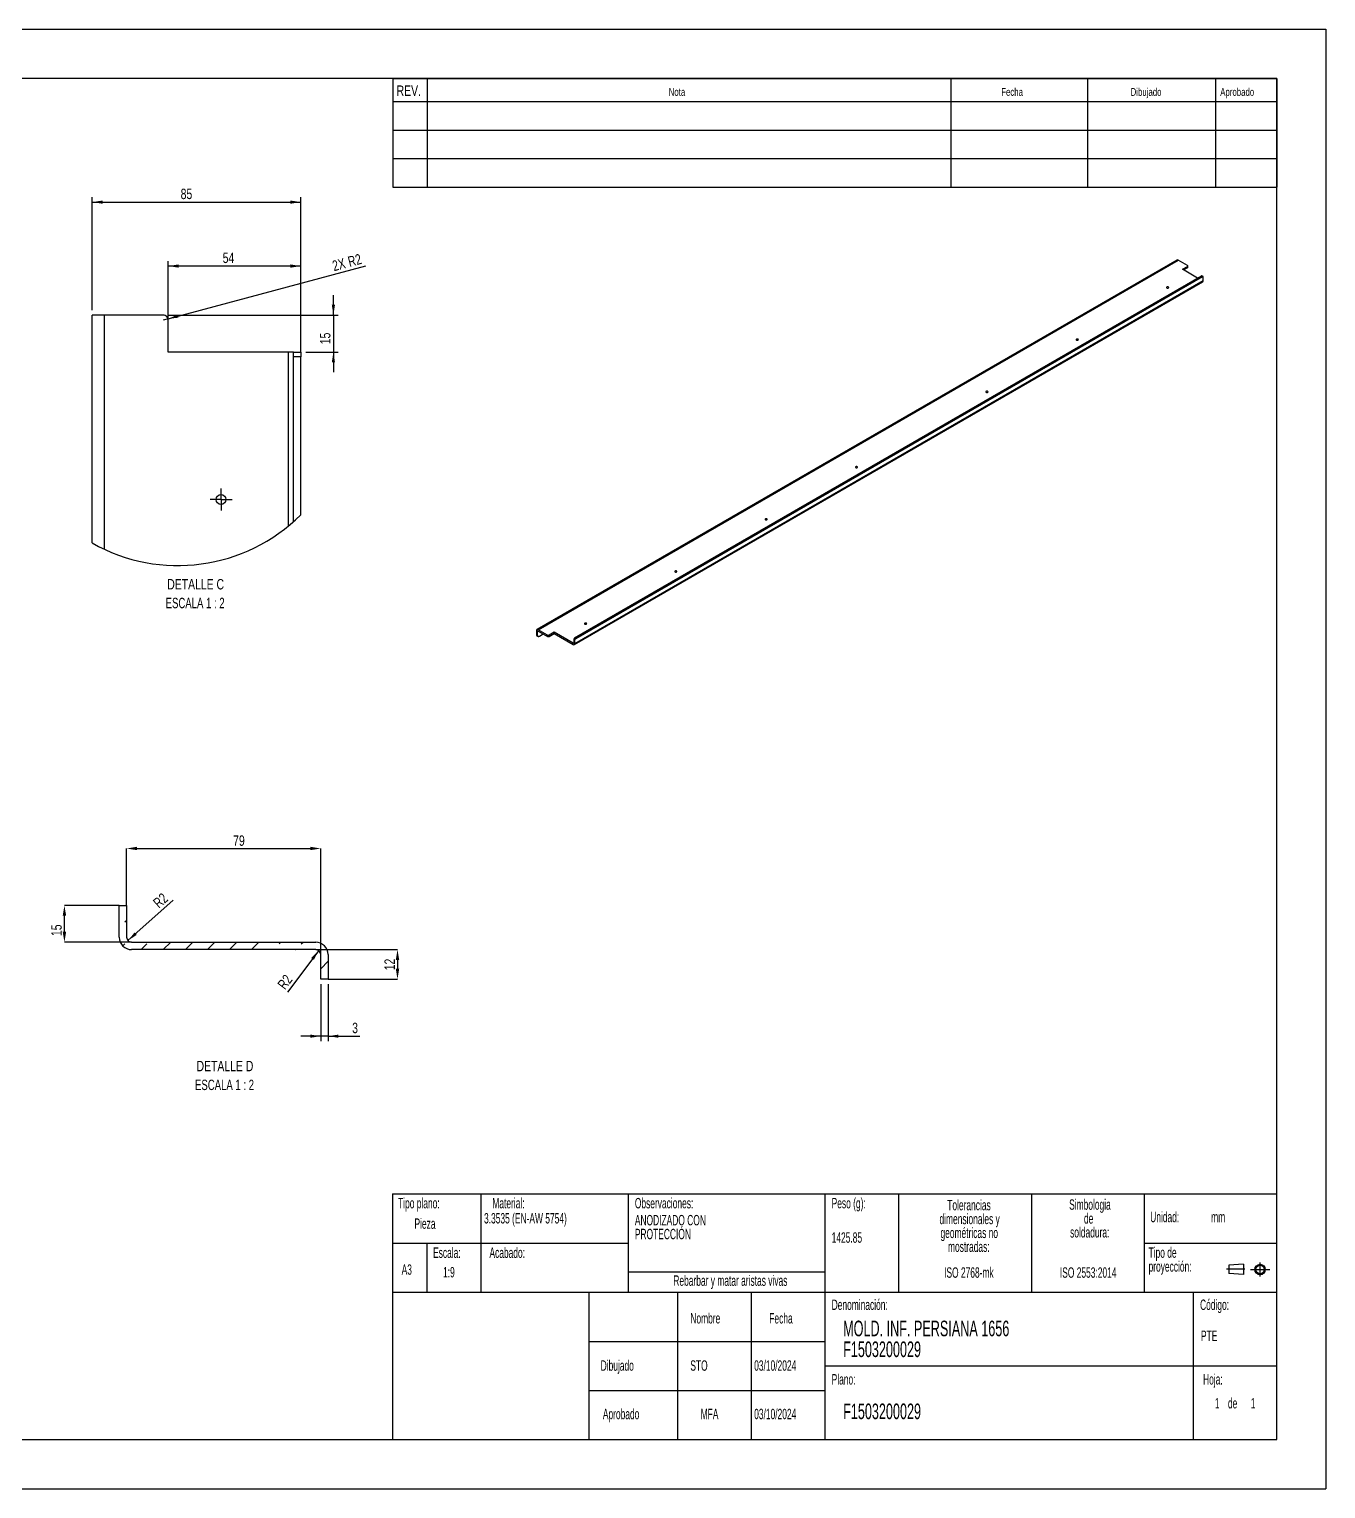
# Model space of a CAD drawing. Extents: x 0 to 25434, y 0 to 7314.
# Drawn here: x 1404 to 3780, y 0 to 2673 of the extents above; entities that cross this region are included whole.
import ezdxf

# ---------------------------------------------------------------- set-up
doc = ezdxf.new("R2010")
doc.units = 0
doc.header["$LTSCALE"] = 9
doc.header["$PDSIZE"] = -1
doc.linetypes.add('CENTERX2', pattern=[20.32, 12.7, -2.54, 2.54, -2.54])
doc.layers.get('0').update_dxf_attribs({"linetype": 'CONTINUOUS'})
doc.layers.get('Defpoints').update_dxf_attribs({"linetype": 'CONTINUOUS'})
doc.layers.add('FORMATO', color=7, linetype='CONTINUOUS')
doc.layers.add('SLD-0', color=179, linetype='CONTINUOUS')
doc.styles.add('SLDTEXTSTYLE0', font='TXT', dxfattribs={"width": 0.605})
doc.styles.add('SLDTEXTSTYLE1', font='TXT', dxfattribs={"width": 0.75})
doc.styles.add('SLDTEXTSTYLE4', font='TXT', dxfattribs={"width": 0.6875})
doc.dimstyles.new('SLDDIMSTYLE5', dxfattribs={"dimtxt": 19.05, "dimasz": 19.05, "dimexe": 0, "dimexo": 0.0625, "dimgap": 4.7625, "dimtad": 1, "dimdec": 1, "dimlfac": 0.222222, "dimrnd": 1e-09, "dimzin": 12, "dimdsep": 46, "dimtxsty": 'SLDTEXTSTYLE1', "dimsah": 1, "dimcen": 0.09, "dimadec": 0, "dimazin": 0, "dimtfac": 1, "dimtdec": 1, "dimtofl": 0, "dimtmove": 0, "dimatfit": 3, "dimfxl": 1, "dimtolj": 1, "dimtzin": 12, "dimarcsym": 0})
doc.dimstyles.new('SLDDIMSTYLE6', dxfattribs={"dimtxt": 19.05, "dimasz": 19.05, "dimexe": 0, "dimexo": 0.0625, "dimgap": 4.7625, "dimtad": 1, "dimdec": 1, "dimlfac": 0.222222, "dimrnd": 1e-09, "dimzin": 12, "dimdsep": 46, "dimtxsty": 'SLDTEXTSTYLE1', "dimsah": 1, "dimcen": 0.09, "dimadec": 0, "dimazin": 0, "dimtfac": 1, "dimtdec": 1, "dimtmove": 0, "dimatfit": 0, "dimfxl": 1, "dimtolj": 1, "dimtzin": 12, "dimarcsym": 0})
doc.dimstyles.new('SLDDIMSTYLE7', dxfattribs={"dimtxt": 19.05, "dimasz": 19.05, "dimexe": 0, "dimexo": 0.0625, "dimgap": 4.7625, "dimtad": 1, "dimdec": 1, "dimlfac": 0.222222, "dimrnd": 1e-09, "dimzin": 12, "dimdsep": 46, "dimtxsty": 'SLDTEXTSTYLE1', "dimsah": 1, "dimcen": 0, "dimadec": 0, "dimazin": 0, "dimtfac": 1, "dimtdec": 1, "dimtofl": 0, "dimtmove": 0, "dimatfit": 3, "dimfxl": 1, "dimtolj": 1, "dimtzin": 12, "dimarcsym": 0})
doc.dimstyles.new('SLDDIMSTYLE8', dxfattribs={"dimtxt": 19.05, "dimasz": 19.05, "dimexe": 0, "dimexo": 0.0625, "dimgap": 4.7625, "dimtad": 1, "dimdec": 1, "dimlfac": 0.222222, "dimrnd": 1e-09, "dimzin": 12, "dimdsep": 46, "dimtxsty": 'SLDTEXTSTYLE1', "dimsah": 1, "dimcen": 0, "dimadec": 0, "dimazin": 0, "dimtfac": 1, "dimtdec": 1, "dimtofl": 0, "dimtmove": 1, "dimatfit": 3, "dimfxl": 1, "dimtolj": 1, "dimtzin": 12, "dimarcsym": 0})

# ---------------------------------------------------------------- blocks, each defined once
blk = doc.blocks.new('BLOQUE3')
at = {"color": 7, "linetype": 'CENTERX2'}
for p, q in [((3604.7, 1159.6), (3604.7, 1180.8)), ((3581.3, 1170.5), (3553.2, 1170.5)), ((3589.9, 1170.2), (3619.4, 1170.2))]:
    blk.add_line(p, q, dxfattribs=at)
at = {"color": 7, "linetype": 'Continuous'}
for p, q in [((3579.2, 1178.5), (3557.1, 1176.9)), ((3557.1, 1176.9), (3557.1, 1164.1)), ((3579.2, 1162.5), (3557.1, 1164.1)), ((3579.2, 1178.5), (3579.2, 1162.5))]:
    blk.add_line(p, q, dxfattribs=at)
for radius in [8.02, 6.42]:
    blk.add_circle((3604.7, 1170.2), radius, dxfattribs=at)
blk = doc.blocks.new('SW_NOTE_0')
at = {"layer": 'SLD-0', "color": 0, "char_height": 19.05, "attachment_point": 2, "style": 'SLDTEXTSTYLE0'}
for s, insert in [('dimensionales y', (67.9, -0.8)), ('Tolerancias', (66.7, 24.6)), ('geométricas no', (67.2, -26.2)), ('mostradas:', (66.4, -51.6))]:
    blk.add_mtext(s, dxfattribs=dict(at, insert=insert))
blk = doc.blocks.new('SW_NOTE_0_1')
at = {"layer": 'SLD-0', "color": 0, "char_height": 19.05, "attachment_point": 1, "style": 'SLDTEXTSTYLE0'}
for s, insert in [('Tipo de', (0, 24.6)), ('proyección:', (0, -0.8))]:
    blk.add_mtext(s, dxfattribs=dict(at, insert=insert))
blk = doc.blocks.new('SW_NOTE_0_2')
at = {"layer": 'SLD-0', "color": 0, "char_height": 19.05, "attachment_point": 2, "style": 'SLDTEXTSTYLE0'}
for s, insert in [('Simbologia', (64, 24.6)), ('de', (61.6, -0.8)), ('soldadura:', (63.6, -26.2))]:
    blk.add_mtext(s, dxfattribs=dict(at, insert=insert))
blk = doc.blocks.new('SW_NOTE_0_4')
at = {"layer": 'SLD-0', "color": 0, "char_height": 19.05, "attachment_point": 1, "style": 'SLDTEXTSTYLE0'}
for s, insert in [('ANODIZADO CON', (0, 24.6)), ('PROTECCIÓN', (0, -0.8))]:
    blk.add_mtext(s, dxfattribs=dict(at, insert=insert))
blk = doc.blocks.new('SW_NOTE_0_5')
at = {"layer": 'SLD-0', "color": 0, "char_height": 28.575, "attachment_point": 1, "style": 'SLDTEXTSTYLE0'}
for s, insert in [('MOLD. INF. PERSIANA 1656', (0, 36.8)), ('F1503200029', (0, -1.3))]:
    blk.add_mtext(s, dxfattribs=dict(at, insert=insert))
blk = doc.blocks.new('SW_NOTE_0_6')
at = {"layer": 'SLD-0', "color": 0, "char_height": 19.05, "attachment_point": 2, "style": 'SLDTEXTSTYLE0'}
for s, insert in [('dimensionales y', (67.9, -0.8)), ('Tolerancias', (66.7, 24.6)), ('geométricas no', (67.2, -26.2)), ('mostradas:', (66.4, -51.6))]:
    blk.add_mtext(s, dxfattribs=dict(at, insert=insert))
blk = doc.blocks.new('SW_NOTE_0_7')
at = {"layer": 'SLD-0', "color": 0, "char_height": 19.05, "attachment_point": 1, "style": 'SLDTEXTSTYLE0'}
for s, insert in [('Tipo de', (0, 24.6)), ('proyección:', (0, -0.8))]:
    blk.add_mtext(s, dxfattribs=dict(at, insert=insert))
blk = doc.blocks.new('SW_NOTE_0_8')
at = {"layer": 'SLD-0', "color": 0, "char_height": 19.05, "attachment_point": 2, "style": 'SLDTEXTSTYLE0'}
for s, insert in [('Simbologia', (64, 24.6)), ('de', (61.6, -0.8)), ('soldadura:', (63.6, -26.2))]:
    blk.add_mtext(s, dxfattribs=dict(at, insert=insert))
blk = doc.blocks.new('SW_NOTE_0_10')
at = {"layer": 'SLD-0', "color": 0, "char_height": 19.05, "attachment_point": 1, "style": 'SLDTEXTSTYLE0'}
for s, insert in [('ANODIZADO CON', (0, 24.6)), ('PROTECCIÓN', (0, -0.8))]:
    blk.add_mtext(s, dxfattribs=dict(at, insert=insert))
blk = doc.blocks.new('SW_NOTE_0_11')
at = {"layer": 'SLD-0', "color": 0, "char_height": 28.575, "attachment_point": 1, "style": 'SLDTEXTSTYLE0'}
for s, insert in [('MOLD. INF. PERSIANA 1656', (0, 36.8)), ('F1503200029', (0, -1.3))]:
    blk.add_mtext(s, dxfattribs=dict(at, insert=insert))
blk = doc.blocks.new('_D_18')
at = {"layer": 'FORMATO', "color": 7, "transparency": 16777216}
for p, q in [((1659.1, 2090.7), (1659.1, 2248.2)), ((1902.1, 2090.7), (1902.1, 2248.2)), ((1902.1, 2239.2), (1659.1, 2239.2))]:
    blk.add_line(p, q, dxfattribs=at)
for points in [[(1659.1, 2239.2), (1678.2, 2236.3), (1678.2, 2242.2)], [(1902.1, 2239.2), (1883.1, 2242.2), (1883.1, 2236.3)]]:
    blk.add_solid(points, dxfattribs=at)
at = {"layer": 'FORMATO', "color": 7, "transparency": 16777216, "insert": (1758.9, 2263.8), "char_height": 19.05, "attachment_point": 1, "style": 'SLDTEXTSTYLE1'}
blk.add_mtext('54', dxfattribs=at)
blk = doc.blocks.new('_D_19')
at = {"layer": 'FORMATO', "color": 7, "transparency": 16777216}
for p, q in [((1961.7, 2149.2), (1961.7, 2185.9)), ((1659.1, 2149.2), (1970.7, 2149.2)), ((1961.7, 2149.2), (1961.7, 2081.7)), ((1911.1, 2081.7), (1970.7, 2081.7)), ((1961.7, 2081.7), (1961.7, 2045.1))]:
    blk.add_line(p, q, dxfattribs=at)
for points in [[(1961.7, 2149.2), (1964.7, 2168.3), (1958.8, 2168.3)], [(1961.7, 2081.7), (1958.8, 2062.7), (1964.7, 2062.7)]]:
    blk.add_solid(points, dxfattribs=at)
at = {"layer": 'FORMATO', "color": 7, "transparency": 16777216, "insert": (1937.2, 2096), "char_height": 19.05, "attachment_point": 1, "rotation": 90, "style": 'SLDTEXTSTYLE1'}
blk.add_mtext('15', dxfattribs=at)
blk = doc.blocks.new('_D_20')
at = {"layer": 'FORMATO', "color": 7, "transparency": 16777216}
for p, q in [((1519.6, 2158.2), (1519.6, 2365.3)), ((1519.6, 2356.3), (1902.1, 2356.3)), ((1902.1, 2081.7), (1902.1, 2365.3))]:
    blk.add_line(p, q, dxfattribs=at)
for points in [[(1519.6, 2356.3), (1538.7, 2353.4), (1538.7, 2359.2)], [(1902.1, 2356.3), (1883.1, 2359.2), (1883.1, 2353.4)]]:
    blk.add_solid(points, dxfattribs=at)
at = {"layer": 'FORMATO', "color": 7, "transparency": 16777216, "insert": (1681.9, 2380.9), "char_height": 19.05, "attachment_point": 1, "style": 'SLDTEXTSTYLE1'}
blk.add_mtext('85', dxfattribs=at)
blk = doc.blocks.new('_D_21')
at = {"layer": 'FORMATO', "color": 7, "transparency": 16777216}
for q in [(2021.4, 2239.7), (1650.1, 2140.2)]:
    blk.add_line((1658.8, 2142.6), q, dxfattribs=at)
blk.add_solid([(1658.8, 2142.6), (1678, 2144.7), (1676.5, 2150.3)], dxfattribs=at)
at = {"layer": 'FORMATO', "color": 7, "transparency": 16777216, "char_height": 19.05, "attachment_point": 1, "rotation": 15, "style": 'SLDTEXTSTYLE1'}
for s, insert in [('2X', (1958, 2248.1)), ('R2', (1986.5, 2255.8))]:
    blk.add_mtext(s, dxfattribs=dict(at, insert=insert))
blk = doc.blocks.new('SW_NOTE_0_12')
at = {"layer": 'FORMATO', "color": 0, "char_height": 19.05, "attachment_point": 2}
for s, insert, style in [('DETALLE C', (61.9, 24.6), 'SLDTEXTSTYLE1'), ('ESCALA 1 : 2', (61, -9.8), 'SLDTEXTSTYLE4')]:
    blk.add_mtext(s, dxfattribs=dict(at, insert=insert, style=style))
blk = doc.blocks.new('SW_CENTERMARKSYMBOL_5')
at = {"layer": 'FORMATO', "color": 0}
for p, q in [((-11.2, 0), (-20.2, 0)), ((0, 0), (-11.2, 0)), ((0, 11.2), (0, 20.2)), ((0, 0), (0, 11.2)), ((0, 0), (0, -11.2)), ((0, 0), (11.2, 0)), ((11.2, 0), (20.2, 0)), ((0, -11.2), (0, -20.2))]:
    blk.add_line(p, q, dxfattribs=at)
blk = doc.blocks.new('SW_HATCH_0')
at = {"color": 0, "linetype": 'Continuous'}
for p, q in [((-70.5, 50.7), (-67.1, 54.1)), ((-74.1, 6.7), (-70.5, 10.3)), ((-40.4, 0), (-30.1, 10.3)), ((0, 0), (13.5, 13.5)), ((40.6, 0.2), (53.9, 13.5)), ((81, 0.2), (94.3, 13.5)), ((121.4, 0.2), (134.7, 13.5)), ((161.6, 0), (175.1, 13.5)), ((202.1, 0), (202.2, 0.2)), ((212.3, 10.3), (215.6, 13.5)), ((242.5, 0), (242.6, 0.2)), ((252.7, 10.3), (256, 13.5)), ((288.4, -34.9), (301.9, -21.4))]:
    blk.add_line(p, q, dxfattribs=at)
blk = doc.blocks.new('_D_22')
at = {"layer": 'Defpoints', "color": 0, "transparency": 16777216}
for p in [(1938.4, 1172.6), (1582.9, 1068.4), (1938.4, 978.4)]:
    blk.add_point(p, dxfattribs=at)
at = {"layer": 'FORMATO', "color": 0, "lineweight": -2, "transparency": 16777216}
for p, q in [((1582.9, 1068.5), (1582.9, 1172.6)), ((1602, 1172.6), (1919.4, 1172.6)), ((1938.4, 978.5), (1938.4, 1172.6))]:
    blk.add_line(p, q, dxfattribs=at)
at = {"layer": 'FORMATO', "color": 0, "transparency": 16777216}
for points in [[(1602, 1175.8), (1602, 1169.5), (1582.9, 1172.6)], [(1919.4, 1175.8), (1919.4, 1169.5), (1938.4, 1172.6)]]:
    blk.add_solid(points, dxfattribs=at)
at = {"layer": 'FORMATO', "color": 0, "transparency": 16777216, "insert": (1788.7, 1186.9), "char_height": 19.05, "attachment_point": 5, "style": 'SLDTEXTSTYLE1'}
blk.add_mtext('\\A1;79', dxfattribs=at)
blk = doc.blocks.new('_D_23')
at = {"layer": 'Defpoints', "color": 0, "transparency": 16777216}
for p in [(1468.9, 1068.4), (1569.4, 1068.4), (1591.9, 1000.9)]:
    blk.add_point(p, dxfattribs=at)
at = {"layer": 'FORMATO', "color": 0, "lineweight": -2, "transparency": 16777216}
for p, q in [((1569.4, 1068.4), (1468.9, 1068.4)), ((1468.9, 1020), (1468.9, 1049.4)), ((1591.9, 1000.9), (1468.9, 1000.9))]:
    blk.add_line(p, q, dxfattribs=at)
at = {"layer": 'FORMATO', "color": 0, "transparency": 16777216}
for points in [[(1465.8, 1049.4), (1472.1, 1049.4), (1468.9, 1068.4)], [(1465.8, 1020), (1472.1, 1020), (1468.9, 1000.9)]]:
    blk.add_solid(points, dxfattribs=at)
at = {"layer": 'FORMATO', "color": 0, "transparency": 16777216, "insert": (1454.6, 1022.9), "char_height": 19.05, "attachment_point": 5, "rotation": 90, "style": 'SLDTEXTSTYLE1'}
blk.add_mtext('\\A1;15', dxfattribs=at)
blk = doc.blocks.new('_D_24')
at = {"layer": 'Defpoints', "color": 0, "transparency": 16777216}
for p in [(1929.4, 987.4), (1951.9, 933.4), (2079.1, 933.4)]:
    blk.add_point(p, dxfattribs=at)
at = {"layer": 'FORMATO', "color": 0, "lineweight": -2, "transparency": 16777216}
for p, q in [((1929.5, 987.4), (2079.1, 987.4)), ((2079.1, 968.4), (2079.1, 952.5)), ((1952, 933.4), (2079.1, 933.4))]:
    blk.add_line(p, q, dxfattribs=at)
at = {"layer": 'FORMATO', "color": 0, "transparency": 16777216}
for points in [[(2076, 968.4), (2082.3, 968.4), (2079.1, 987.4)], [(2076, 952.5), (2082.3, 952.5), (2079.1, 933.4)]]:
    blk.add_solid(points, dxfattribs=at)
at = {"layer": 'FORMATO', "color": 0, "transparency": 16777216, "insert": (2064.8, 960.2), "char_height": 19.05, "attachment_point": 5, "rotation": 90, "style": 'SLDTEXTSTYLE1'}
blk.add_mtext('\\A1;12', dxfattribs=at)
blk = doc.blocks.new('_D_25')
at = {"layer": 'FORMATO', "color": 7, "transparency": 16777216}
for p, q in [((1938.4, 924.4), (1938.4, 819.9)), ((1951.9, 924.4), (1951.9, 819.9)), ((1938.4, 828.9), (1901.8, 828.9)), ((1951.9, 828.9), (1938.4, 828.9)), ((1951.9, 828.9), (2010.2, 828.9))]:
    blk.add_line(p, q, dxfattribs=at)
for points in [[(1938.4, 828.9), (1919.4, 831.8), (1919.4, 826)], [(1951.9, 828.9), (1971, 826), (1971, 831.8)]]:
    blk.add_solid(points, dxfattribs=at)
at = {"layer": 'FORMATO', "color": 7, "transparency": 16777216, "insert": (1996.1, 853.5), "char_height": 19.1, "attachment_point": 1, "style": 'SLDTEXTSTYLE1'}
blk.add_mtext('3', dxfattribs=at)
blk = doc.blocks.new('_D_26')
at = {"layer": 'FORMATO', "color": 7, "transparency": 16777216}
blk.add_line((1585.2, 1003.9), (1667.9, 1077.7), dxfattribs=at)
blk.add_solid([(1585.2, 1003.9), (1601.4, 1014.4), (1597.5, 1018.8)], dxfattribs=at)
at = {"layer": 'FORMATO', "color": 7, "transparency": 16777216, "insert": (1629.5, 1076.3), "char_height": 19.05, "attachment_point": 1, "rotation": 41.8504, "style": 'SLDTEXTSTYLE1'}
blk.add_mtext('R2', dxfattribs=at)
blk = doc.blocks.new('_D_27')
at = {"layer": 'FORMATO', "color": 7, "transparency": 16777216}
blk.add_line((1934.9, 985.6), (1877.6, 909.4), dxfattribs=at)
blk.add_solid([(1934.9, 985.6), (1921.1, 972.1), (1925.8, 968.6)], dxfattribs=at)
at = {"layer": 'FORMATO', "color": 7, "transparency": 16777216, "insert": (1858, 924.2), "char_height": 19.05, "attachment_point": 1, "rotation": 52.8852, "style": 'SLDTEXTSTYLE1'}
blk.add_mtext('R2', dxfattribs=at)
blk = doc.blocks.new('SW_NOTE_0_13')
at = {"layer": 'FORMATO', "color": 0, "char_height": 19.05, "attachment_point": 2}
for s, insert, style in [('DETALLE D', (61, 24.6), 'SLDTEXTSTYLE1'), ('ESCALA 1 : 2', (60.2, -9.8), 'SLDTEXTSTYLE4')]:
    blk.add_mtext(s, dxfattribs=dict(at, insert=insert, style=style))

msp = doc.modelspace()

# ---------------------------------------------------------------- linework, layer by layer
at = {"color": 7, "linetype": 'Continuous'}
for p, q in [((0, 2673), (3780, 2673)), ((3780, 2673), (3780, 0)), ((3690, 2583), (180, 2583)), ((3690, 90), (3690, 2583)), ((3507.0350101, 2250.2242778), (2334.6519669, 1573.4219531)), ((2337.1517637, 1573.1744128), (3509.5348069, 2249.9767375)), ((3526.5053697, 2240.1798402), (3509.5348069, 2249.9767375)), ((2403.6198011, 1558.4806592), (3551.9612138, 2221.404046)), ((2405.7411215, 1557.256047), (3554.0825341, 2220.1794338)), ((3517.3129815, 2233.2403712), (3526.5053697, 2238.5470239)), ((3544.8887668, 2217.3212092), (3517.3129815, 2233.2403712)), ((3526.5053697, 2236.0974015), (3519.4346467, 2232.01556)), ((3526.5053697, 2236.0974015), (3526.5053697, 2238.5470239)), ((3527.0911561, 2236.9138096), (3527.0911561, 2239.3634321)), ((3554.0825341, 2220.1794338), (3551.9612138, 2221.404046)), ((3555.0824529, 2220.2784499), (3552.9611325, 2221.5030621)), ((3555.4967477, 2212.8304338), (3555.4967477, 2219.3627603)), ((2403.2911708, 1545.9850068), (3554.4610106, 2210.5412098)), ((2404.3269079, 1548.2742308), (3555.4967477, 2212.8304338)), ((1519.6260898, 1732.1173301), (1519.6260898, 2149.2247035)), ((1542.1260934, 2149.2247035), (1519.6260898, 2149.2247035)), ((1542.1260934, 1720.5556681), (1542.1260934, 2149.2247035)), ((1650.1260923, 2149.2247035), (1542.1260934, 2149.2247035)), ((1659.1260919, 2081.7244997), (1659.1260919, 2140.224283)), ((1879.6260985, 2081.7244997), (1659.1260919, 2081.7244997)), ((1879.6260985, 1763.5235836), (1879.6260985, 2081.7244997)), ((1888.6261, 2081.7244997), (1879.6260985, 2081.7244997)), ((1888.6261, 2081.7244997), (1902.1260938, 2081.7244997)), ((1888.6261, 2072.7246156), (1888.6261, 2081.7244997)), ((1902.1260938, 2072.7246156), (1888.6261, 2072.7246156)), ((1888.6261, 1771.2102582), (1888.6261, 2072.7246156)), ((1902.1260938, 2081.7244997), (1902.1260938, 2072.7246156)), ((1902.1260938, 1783.8976433), (1902.1260938, 2072.7246156)), ((2333.6162298, 1571.132729), (2333.6162298, 1564.6004025)), ((2333.6162298, 1564.6004025), (2335.7375501, 1563.3757904)), ((2334.6519669, 1562.3111785), (2336.7732872, 1561.0865663)), ((2335.7375501, 1563.3757904), (2335.7375501, 1569.9081169)), ((2354.1223265, 1563.3775155), (2337.1517637, 1573.1744128)), ((2337.1517637, 1570.7247904), (2354.1223265, 1560.927893)), ((2339.273084, 1561.3341066), (2346.3458759, 1565.4171424)), ((2354.1223265, 1560.927893), (2354.1223265, 1563.3775155)), ((2366.1431417, 1568.6841682), (2356.9507536, 1563.3775155)), ((2356.9507536, 1560.927893), (2366.1431417, 1566.2345458)), ((2356.9507536, 1563.3775155), (2356.9507536, 1560.927893)), ((2400.791374, 1548.6821695), (2366.1431417, 1568.6841682)), ((2366.1431417, 1566.2345458), (2366.1431417, 1568.6841682)), ((2366.1431417, 1566.2345458), (2400.791374, 1546.232547)), ((2404.3269079, 1554.8065573), (2402.2055876, 1556.0311695)), ((2402.2055876, 1556.0311695), (2402.2055876, 1549.498843)), ((2403.6198011, 1558.4806592), (2405.7411215, 1557.256047)), ((2404.3269079, 1548.2742308), (2404.3269079, 1554.8065573)), ((1569.4340367, 1009.9196905), (1569.4340367, 1068.4196886)), ((1569.4340367, 1068.4196886), (1582.9340389, 1068.4196886)), ((1582.9340389, 1068.4196886), (1582.9340389, 1009.9196905)), ((1591.9340403, 1000.9196901), (1929.4340454, 1000.9196901)), ((1929.4340454, 987.41969), (1591.9340403, 987.41969)), ((1938.4340469, 933.4196916), (1938.4340469, 978.4196906)), ((1951.9340407, 978.4196906), (1951.9340407, 933.4196916)), ((1951.9340407, 933.4196916), (1938.4340469, 933.4196916)), ((2070, 540), (3690, 540)), ((2070, 540), (2070, 90)), ((180, 90), (3690, 90)), ((67.7755653, 0), (3780, 0))]:
    msp.add_line(p, q, dxfattribs=at)
at = {"color": 8, "linetype": 'Continuous'}
for p, q in [((2335.7375501, 1569.9081169), (2337.1519936, 1570.7246577)), ((2400.791374, 1548.6821695), (2402.2055876, 1549.4985776))]:
    msp.add_line(p, q, dxfattribs=at)
at = {"color": 7, "linetype": 'Continuous', "flags": 128}
for points in [[(3488.6751569, 2199.1553326), (3489.3240036, 2198.9050521), (3490.0893704, 2198.8171652), (3490.8547373, 2198.9050521), (3491.503584, 2199.1553326), (3491.9371295, 2199.5299038), (3492.0893704, 2199.9717407), (3491.9371295, 2200.4135775), (3491.503584, 2200.7881488), (3490.8547373, 2201.0384293), (3490.0893704, 2201.1263161), (3489.3240036, 2201.0384293), (3488.6751569, 2200.7881488), (3488.2416114, 2200.4135775), (3488.0893704, 2199.9717407), (3488.2416114, 2199.5299038), (3488.6751569, 2199.1553326)], [(3323.2121701, 2103.6355835), (3323.8610168, 2103.385303), (3324.6263836, 2103.2974162), (3325.3917505, 2103.385303), (3326.0405972, 2103.6355835), (3326.4741427, 2104.0101547), (3326.6263836, 2104.4519916), (3326.4741427, 2104.8938285), (3326.0405972, 2105.2683997), (3325.3917505, 2105.5186802), (3324.6263836, 2105.606567), (3323.8610168, 2105.5186802), (3323.2121701, 2105.2683997), (3322.7786246, 2104.8938285), (3322.6263836, 2104.4519916), (3322.7786246, 2104.0101547), (3323.2121701, 2103.6355835)], [(3157.7491833, 2008.1158344), (3158.39803, 2007.8655539), (3159.1633968, 2007.7776671), (3159.9287637, 2007.8655539), (3160.5776104, 2008.1158344), (3161.0111559, 2008.4904056), (3161.1633968, 2008.9322425), (3161.0111559, 2009.3740794), (3160.5776104, 2009.7486506), (3159.9287637, 2009.9989311), (3159.1633968, 2010.0868179), (3158.39803, 2009.9989311), (3157.7491833, 2009.7486506), (3157.3156378, 2009.3740794), (3157.1633968, 2008.9322425), (3157.3156378, 2008.4904056), (3157.7491833, 2008.1158344)], [(2918.7470912, 1870.1428635), (2919.3959379, 1869.892583), (2920.1613048, 1869.8046962), (2920.9266717, 1869.892583), (2921.5755184, 1870.1428635), (2922.0090639, 1870.5174347), (2922.1613048, 1870.9592716), (2922.0090639, 1871.4011085), (2921.5755184, 1871.7756797), (2920.9266717, 1872.0259602), (2920.1613048, 1872.113847), (2919.3959379, 1872.0259602), (2918.7470912, 1871.7756797), (2918.3135457, 1871.4011085), (2918.1613048, 1870.9592716), (2918.3135457, 1870.5174347), (2918.7470912, 1870.1428635)], [(2753.2841044, 1774.6231144), (2753.9329511, 1774.3728339), (2754.698318, 1774.2849471), (2755.4636849, 1774.3728339), (2756.1125316, 1774.6231144), (2756.5460771, 1774.9976856), (2756.698318, 1775.4395225), (2756.5460771, 1775.8813594), (2756.1125316, 1776.2559306), (2755.4636849, 1776.5062111), (2754.698318, 1776.5940979), (2753.9329511, 1776.5062111), (2753.2841044, 1776.2559306), (2752.8505589, 1775.8813594), (2752.698318, 1775.4395225), (2752.8505589, 1774.9976856), (2753.2841044, 1774.6231144)], [(2587.8211176, 1679.1033653), (2588.4699643, 1678.8530848), (2589.2353312, 1678.765198), (2590.0006981, 1678.8530848), (2590.6495448, 1679.1033653), (2591.0830903, 1679.4779365), (2591.2353312, 1679.9197734), (2591.0830903, 1680.3616103), (2590.6495448, 1680.7361815), (2590.0006981, 1680.986462), (2589.2353312, 1681.0743489), (2588.4699643, 1680.986462), (2587.8211176, 1680.7361815), (2587.3875721, 1680.3616103), (2587.2353312, 1679.9197734), (2587.3875721, 1679.4779365), (2587.8211176, 1679.1033653)], [(2422.3581308, 1583.5836162), (2423.0069775, 1583.3333357), (2423.7723444, 1583.2454489), (2424.5377113, 1583.3333357), (2425.186558, 1583.5836162), (2425.6201035, 1583.9581875), (2425.7723444, 1584.4000243), (2425.6201035, 1584.8418612), (2425.186558, 1585.2164325), (2424.5377113, 1585.466713), (2423.7723444, 1585.5545998), (2423.0069775, 1585.466713), (2422.3581308, 1585.2164325), (2421.9245853, 1584.8418612), (2421.7723444, 1584.4000243), (2421.9245853, 1583.9581875), (2422.3581308, 1583.5836162)]]:
    msp.add_lwpolyline(points, dxfattribs=at)
at = {"color": 7, "linetype": 'Continuous'}
msp.add_circle((1755.8760069, 1811.7245237), 8.9999367, dxfattribs=at)
for centre, radius, start, end in [((3508.0702066, 2247.9323309), 2.5148862, 54.3824225248, 114.3071190461), ((3526.1955156, 2239.3634321), 0.8732306, 290.7834207995, 69.2165792005), ((3526.090242, 2237.0136224), 1.0058786, 294.3746582936, 354.3052007489), ((3552.5470539, 2220.5862833), 1.0059545, 65.6928809539, 125.6175774751), ((3554.634599, 2219.5026147), 0.8734184, 350.7859630096, 129.2032852357), ((3553.0467382, 2212.5600001), 2.4648897, 305.0133328887, 6.2988475047), ((1650.126031, 2140.2246426), 9.0000609, 359.9977105541, 89.9996097931), ((1676.7367678, 2010.1939017), 319.3905836, 240.5339554654, 314.8849568549), ((2335.7716016, 1571.482365), 2.183546, 50.7967147643, 189.2140369905), ((2336.0662393, 1564.3299689), 2.4648897, 173.7011525075, 234.9866670991), ((2337.892922, 1563.0261544), 2.183546, 170.7859630095, 309.2032852357), ((2336.5996989, 1570.0479713), 0.8734184, 50.7967147643, 189.2140369905), ((2355.53654, 1566.1069376), 3.0740438, 242.6096722366, 297.3903277634), ((2355.53654, 1563.6573152), 3.0740438, 242.6096722366, 297.3903277634), ((2405.2760198, 1555.8914478), 3.0736096, 122.60547834, 177.3945215144), ((2407.3973401, 1554.6668356), 3.0736096, 122.60547834, 177.3945215143), ((2401.3434388, 1549.3589886), 0.8734184, 230.7967147643, 9.2140369905), ((2402.1715361, 1547.9245948), 2.183546, 230.7967147643, 9.2140369905), ((1591.9340475, 1009.9197008), 22.5000108, 180.0000261215, 269.9999818826), ((1591.934043, 1009.9196943), 9.0000041, 180.0000236489, 269.9999830212), ((1929.4340299, 978.4196793), 22.5000108, 0.0000287895, 89.9999605383), ((1929.4340436, 978.4196868), 9.0000032, 0.0000246256, 89.9999887146)]:
    msp.add_arc(centre, radius, start, end, dxfattribs=at)
at = {"layer": 'FORMATO'}
for p, q in [((2070.8232047, 2583), (3690, 2583)), ((2070.8232047, 2583), (2070.8232047, 2383.7902681)), ((2133.302094, 2583), (2133.302094, 2383.7902681)), ((3092.9134622, 2583), (3092.9134622, 2383.7902681)), ((3343.1601414, 2583), (3343.1601414, 2383.7902681)), ((3577.6146861, 2583), (3577.6146861, 2383.7902681)), ((3690, 2583), (3690, 2383.7902681)), ((2070.8232047, 2540.3902681), (3690, 2540.3902681)), ((2070.8232047, 2488.1902681), (3690, 2488.1902681)), ((2070.8232047, 2435.9902681), (3690, 2435.9902681)), ((2070.8232047, 2383.7902681), (3690, 2383.7902681))]:
    msp.add_line(p, q, dxfattribs=at)
at = {"layer": 'SLD-0'}
for p, q in [((2232, 540), (2232, 360)), ((2502, 540), (2502, 360)), ((2862, 540), (2862, 360)), ((2997, 540), (2997, 360)), ((3240.735394, 540), (3240.735394, 360)), ((3447, 540), (3447, 360)), ((2070, 450), (2232, 450)), ((2133, 450), (2133, 360)), ((2232, 450), (2502, 450)), ((3447, 450), (3690, 450)), ((2502, 397.4213543), (2862, 397.4213543)), ((2070, 360), (3690, 360)), ((2430, 360), (2430, 90)), ((2592, 360), (2592, 90)), ((2727, 360), (2727, 90)), ((2862, 360), (2862, 90)), ((3537, 360), (3537, 90)), ((2430, 270), (2862, 270)), ((2862, 225), (3537, 225)), ((3537, 225), (3690, 225)), ((2430, 180), (2862, 180))]:
    msp.add_line(p, q, dxfattribs=at)

# ---------------------------------------------------------------- block references
at = {"color": 7, "linetype": 'Continuous'}
msp.add_blockref('SW_HATCH_0', (1650.0786489, 987.41969), dxfattribs=at)
at = {"color": 7, "linetype": 'Continuous', "xscale": 1.2, "yscale": 1.2, "zscale": 1.2}
msp.add_blockref('BLOQUE3', (-666.0968, -1002.6679697), dxfattribs=at)
msp.add_blockref('BLOQUE3', (-666.0968, -1002.6679697), dxfattribs=at)
at = {"layer": 'FORMATO', "color": 7}
msp.add_blockref('SW_CENTERMARKSYMBOL_5', (1755.8760908, 1811.724489), dxfattribs=at)
at = {"layer": 'FORMATO'}
for name, p in [('SW_NOTE_0_12', (1647.4113678, 1641.5043622)), ('SW_NOTE_0_13', (1702.046476, 759.0896875))]:
    msp.add_blockref(name, p, dxfattribs=at)
at = {"layer": 'SLD-0'}
for name, p in [('SW_NOTE_0', (3059.5087925, 504.5037876)), ('SW_NOTE_0_6', (3059.5087925, 504.5037876)), ('SW_NOTE_0_2', (3283.858094, 505.4898842)), ('SW_NOTE_0_8', (3283.858094, 505.4898842)), ('SW_NOTE_0_4', (2514.047536, 476.9063012)), ('SW_NOTE_0_10', (2514.047536, 476.9063012)), ('SW_NOTE_0_1', (3455.225959, 417.5185088)), ('SW_NOTE_0_7', (3455.225959, 417.5185088)), ('SW_NOTE_0_5', (2895.6507278, 271.1208805)), ('SW_NOTE_0_11', (2895.6507278, 271.1208805))]:
    msp.add_blockref(name, p, dxfattribs=at)

# ---------------------------------------------------------------- texts
at = {"layer": 'FORMATO', "attachment_point": 1, "style": 'SLDTEXTSTYLE1'}
for s, insert, char_height in [('REV.', (2077.5212672, 2569.9692622), 19.05), ('Nota', (2576.0194526, 2565.2323684), 14.2875), ('Fecha', (3185.337657, 2565.2323684), 14.2875), ('Dibujado', (3422.3476248, 2565.2323684), 14.2875), ('Aprobado', (3586.5906389, 2565.2323684), 14.2875)]:
    msp.add_mtext(s, dxfattribs=dict(at, insert=insert, char_height=char_height))
at = {"layer": 'SLD-0', "style": 'SLDTEXTSTYLE0'}
for s, insert, char_height, attachment_point in [('Tipo plano:', (2080.1636174, 532.6277818), 19.05, 1), ('Tipo plano:', (2080.1636174, 532.6277818), 19.05, 1), ('Material:', (2252.9670218, 532.6277818), 19.05, 1), ('Material:', (2252.9670218, 532.6277818), 19.05, 1), ('Observaciones:', (2514.047536, 532.6277818), 19.05, 1), ('Observaciones:', (2514.047536, 532.6277818), 19.05, 1), ('Peso (g):', (2874.6275349, 532.6277818), 19.05, 1), ('Peso (g):', (2874.6275349, 532.6277818), 19.05, 1), ('Unidad:', (3458.2153427, 507.3356533), 19.05, 1), ('Unidad:', (3458.2153427, 507.3356533), 19.05, 1), ('Pieza', (2110.2533527, 495.1727609), 19.05, 1), ('Pieza', (2110.2533527, 495.1727609), 19.05, 1), ('3.3535 (EN-AW 5754)', (2237.7134568, 504.9518291), 19.05, 1), ('3.3535 (EN-AW 5754)', (2237.7134568, 504.9518291), 19.05, 1), ('mm', (3569.9596005, 507.3356533), 19.05, 1), ('mm', (3569.9596005, 507.3356533), 19.05, 1), ('1425.85', (2874.6275349, 469.6317792), 19.05, 1), ('1425.85', (2874.6275349, 469.6317792), 19.05, 1), ('Escala:', (2144.3679447, 441.9132162), 19.05, 1), ('Escala:', (2144.3679447, 441.9132162), 19.05, 1), ('Acabado:', (2247.6444924, 441.9132162), 19.05, 1), ('Acabado:', (2247.6444924, 441.9132162), 19.05, 1), ('A3', (2086.7341403, 411.0693096), 19.05, 1), ('A3', (2086.7341403, 411.0693096), 19.05, 1), ('1:9', (2162.6120898, 406.2127035), 19.05, 1), ('1:9', (2162.6120898, 406.2127035), 19.05, 1), ('ISO 2768-mk', (3126.02945, 405.5401562), 19.05, 2), ('ISO 2768-mk', (3126.02945, 405.5401562), 19.05, 2), ('ISO 2553:2014', (3344.6284839, 405.5401562), 19.05, 2), ('ISO 2553:2014', (3344.6284839, 405.5401562), 19.05, 2), ('Rebarbar y matar aristas vivas', (2689.069411, 390.8135673), 19.05, 2), ('Rebarbar y matar aristas vivas', (2689.069411, 390.8135673), 19.05, 2), ('Denominación:', (2874.6275349, 346.6288013), 19.05, 1), ('Denominación:', (2874.6275349, 346.6288013), 19.05, 1), ('Código:', (3549.5814543, 346.6288013), 19.05, 1), ('Código:', (3549.5814543, 346.6288013), 19.05, 1), ('Nombre', (2615.7397129, 321.7935042), 19.05, 1), ('Nombre', (2615.7397129, 321.7935042), 19.05, 1), ('Fecha', (2760.3749785, 321.7935042), 19.05, 1), ('Fecha', (2760.3749785, 321.7935042), 19.05, 1), ('PTE', (3551.2774739, 289.7385176), 19.05, 1), ('PTE', (3551.2774739, 289.7385176), 19.05, 1), ('Dibujado', (2451.3586749, 235.2627784), 19.05, 1), ('Dibujado', (2451.3586749, 235.2627784), 19.05, 1), ('STO', (2615.7397129, 235.2627789), 19.05, 1), ('03/10/2024', (2732.6578815, 235.2627789), 19.05, 1), ('Plano:', (2874.6275349, 210.0444075), 19.05, 1), ('Plano:', (2874.6275349, 210.0444075), 19.05, 1), ('Hoja:', (3555.1252597, 210.0444075), 19.05, 1), ('Hoja:', (3555.1252597, 210.0444075), 19.05, 1), ('1', (3576.7144239, 166.2741338), 19.05, 1), ('1', (3576.7144239, 166.2741338), 19.05, 1), ('1', (3576.7144239, 166.2741338), 19.05, 1), ('1', (3576.7144239, 166.2741338), 19.05, 1), ('de', (3600.6975223, 166.2741332), 19.05, 1), ('de', (3600.6975223, 166.2741332), 19.05, 1), ('de', (3600.6975223, 166.2741332), 19.05, 1), ('de', (3600.6975223, 166.2741332), 19.05, 1), ('1', (3642.5771957, 166.2741338), 19.05, 1), ('1', (3642.5771957, 166.2741338), 19.05, 1), ('1', (3642.5771957, 166.2741338), 19.05, 1), ('1', (3642.5771957, 166.2741338), 19.05, 1), ('Aprobado', (2455.4208765, 146.541228), 19.05, 1), ('Aprobado', (2455.4208765, 146.541228), 19.05, 1), ('MFA', (2634.6155262, 146.5412285), 19.05, 1), ('03/10/2024', (2732.6578815, 146.5412285), 19.05, 1), ('F1503200029', (2895.6507278, 156.120848), 28.575, 1), ('F1503200029', (2895.6507278, 156.120848), 28.575, 1)]:
    msp.add_mtext(s, dxfattribs=dict(at, insert=insert, char_height=char_height, attachment_point=attachment_point))

# ---------------------------------------------------------------- dimensions: what is measured, and where the dimension line sits
at = {"layer": 'FORMATO', "color": 7}
for base, p1, p2, dimstyle, picture, middle in [((1902.126092, 2356.2963166), (1519.626092, 2149.2247035), (1902.126092, 2072.7246156), 'SLDDIMSTYLE5', '_D_20', (1695.9294888, 2356.2963166)), ((1659.126092, 2239.2245362), (1902.126092, 2081.7245362), (1659.126092, 2081.7245362), 'SLDDIMSTYLE5', '_D_18', (1772.9940778, 2239.2245362)), ((1938.4340469, 1172.6300736), (1582.9340389, 1068.4196901), (1938.4340469, 978.4196906), 'SLDDIMSTYLE5', '_D_22', (1788.730915, 1172.6300736)), ((1938.4340389, 828.9054392), (1951.9340389, 933.4196901), (1938.4340389, 933.4196901), 'SLDDIMSTYLE6', '_D_25', (2003.1148354, 828.9054392))]:
    dim = msp.add_linear_dim(base=base, p1=p1, p2=p2, dimstyle=dimstyle, dxfattribs=at)
    dim.commit()
    dim.dimension.update_dxf_attribs({"geometry": picture, "text_midpoint": middle, "dimtype": 160})
dim = msp.add_radius_dim(center=(1650.126092, 2140.2245362), mpoint=(1658.8194245, 2142.5539076), text='2X<>', dimstyle='SLDDIMSTYLE7', dxfattribs=at)
dim.commit()
dim.dimension.update_dxf_attribs({"geometry": '_D_21', "text_midpoint": (1993.1764809, 2232.1446767), "dimtype": 164})
for base, p1, p2, picture, middle in [((1961.7210119, 2081.7245362), (1650.126092, 2149.2245362), (1902.126092, 2081.7245362), '_D_19', (1961.7210119, 2110.0832333)), ((1468.9269717, 1068.4196901), (1591.9340403, 1000.9196901), (1569.4340389, 1068.4196901), '_D_23', (1468.9269717, 1022.8871921)), ((2079.1265351, 933.4196901), (1929.4340389, 987.41969), (1951.9340389, 933.4196901), '_D_24', (2079.1265351, 960.2401867))]:
    dim = msp.add_linear_dim(base=base, p1=p1, p2=p2, angle=90, dimstyle='SLDDIMSTYLE6', dxfattribs=at)
    dim.commit()
    dim.dimension.update_dxf_attribs({"geometry": picture, "text_midpoint": middle, "dimtype": 160})
for center, mpoint, picture, middle in [((1591.9340389, 1009.9196901), (1585.2300326, 1003.9150004), '_D_26', (1657.7033711, 1068.8284193)), ((1929.4340389, 978.4196901), (1934.8647601, 985.5965465), '_D_27', (1885.3385554, 920.1461933))]:
    dim = msp.add_radius_dim(center=center, mpoint=mpoint, dimstyle='SLDDIMSTYLE8', dxfattribs=at)
    dim.commit()
    dim.dimension.update_dxf_attribs({"geometry": picture, "text_midpoint": middle, "dimtype": 164})

doc.saveas('drawing.dxf')
